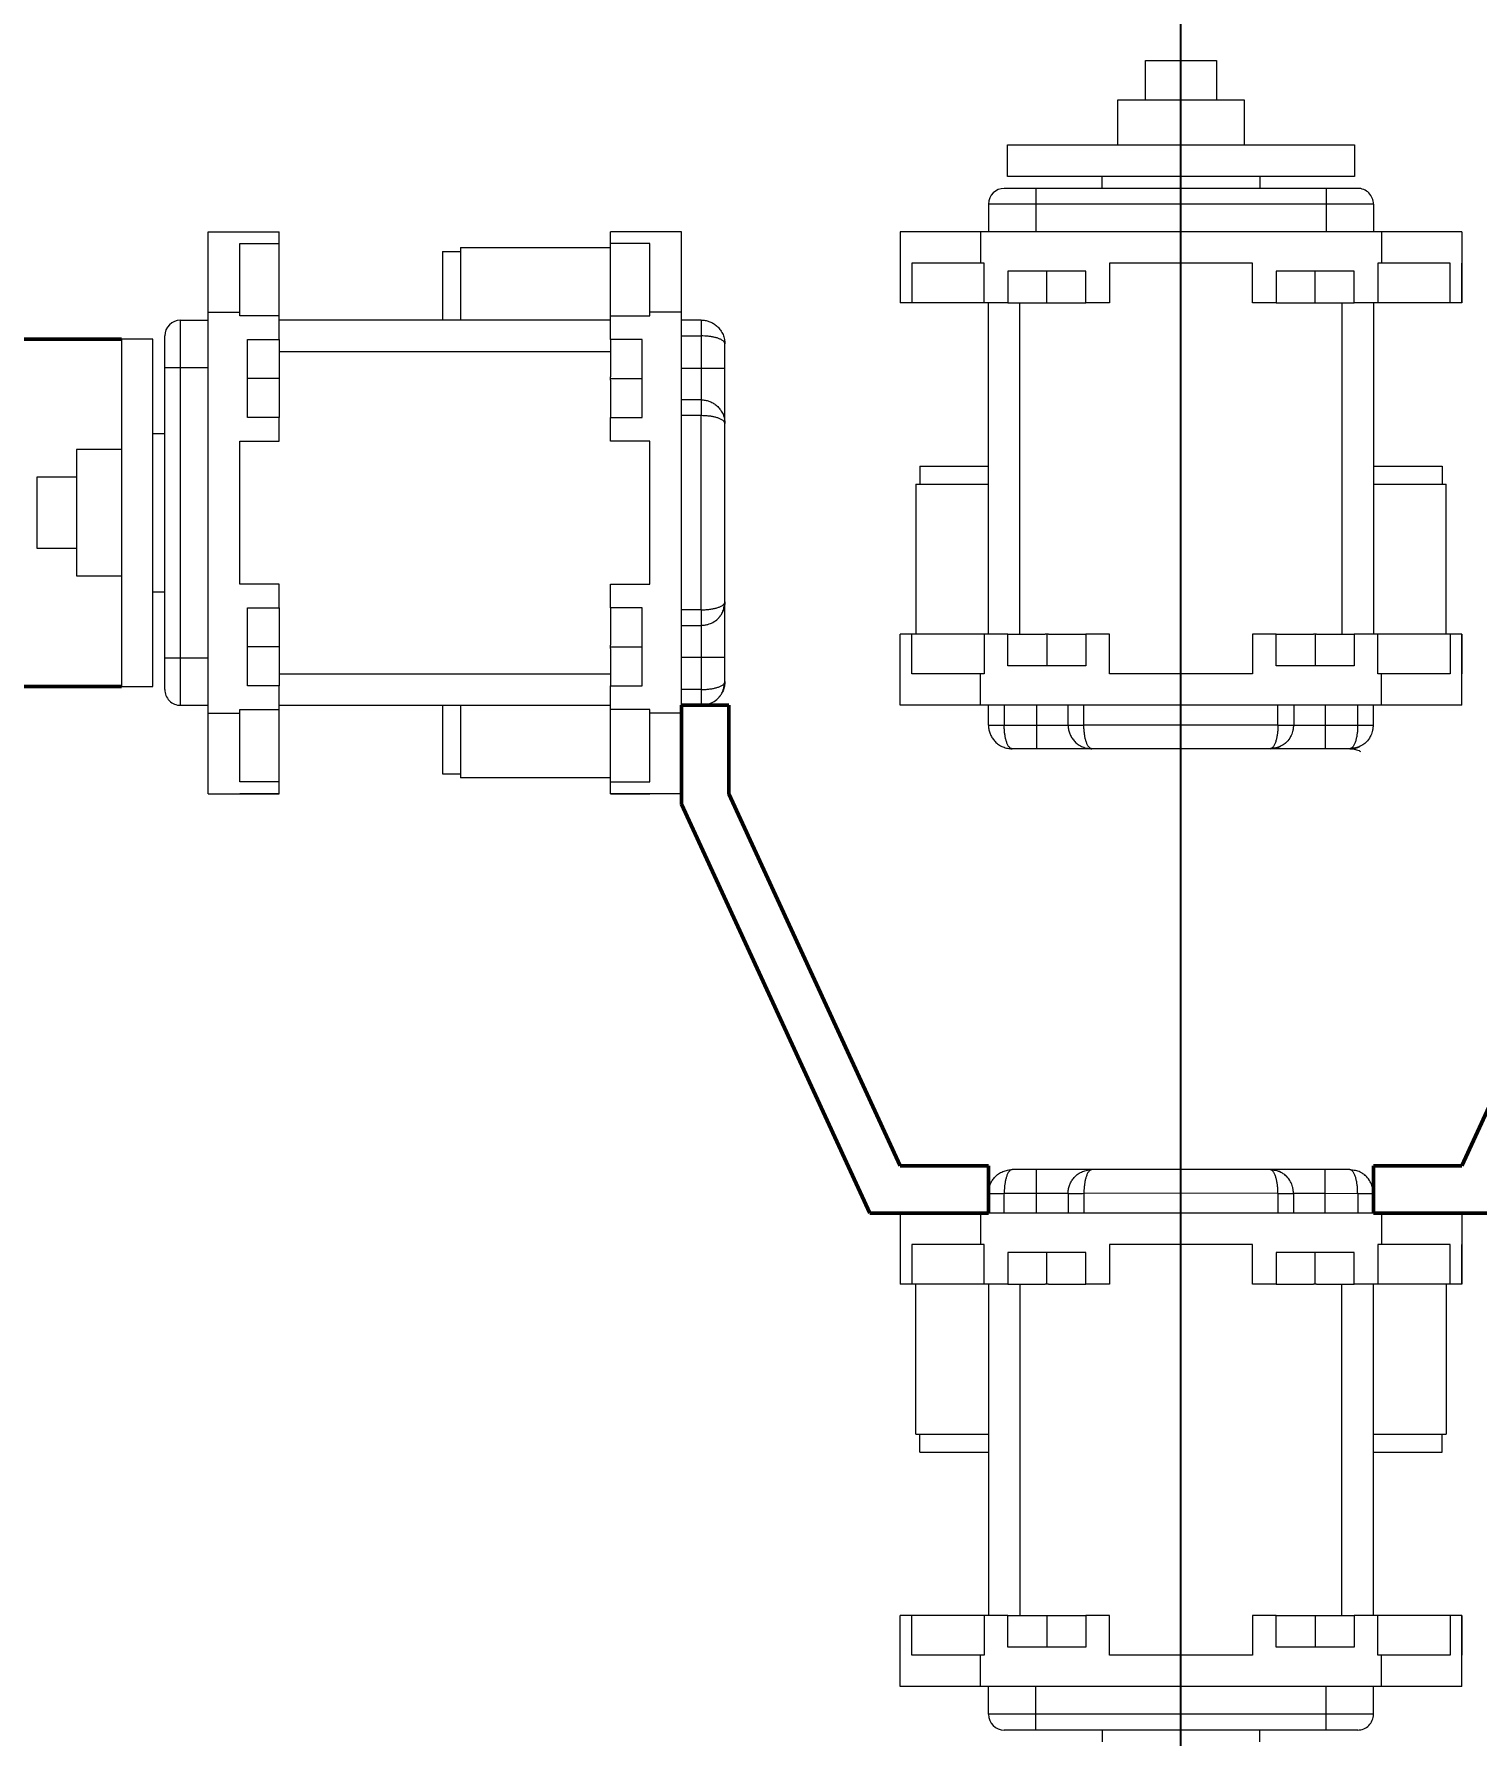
# Model space of a CAD drawing. Header units: millimetres. Extents: x 2045 to 5131, y -377 to 2192.
# Drawn here: x 3074.2 to 3165.6, y 1568.5 to 1676.3 of the extents above; entities that cross this region are included whole.
import ezdxf

# ---------------------------------------------------------------- set-up
doc = ezdxf.new("R2010")
doc.units = ezdxf.units.MM
for name, color, linetype, lineweight in [('AM_5', 3, 'Continuous', 25), ('Arm', 5, 'Continuous', 50), ('Shoulder', 5, 'Continuous', 50), ('Waistline', 5, 'Continuous', 50)]:
    doc.layers.add(name, color=color, linetype=linetype, lineweight=lineweight)
doc.layers.add('RX-28', color=7, linetype='Continuous')
doc.layers.add('Trunk', color=7, linetype='Continuous')
doc.styles.get("Standard").update_dxf_attribs({"font": 'arial.ttf'})
doc.dimstyles.new('ISO-25$0', dxfattribs={"dimtxt": 2.5, "dimasz": 2.5, "dimexe": 1.25, "dimexo": 0.625, "dimtad": 1, "dimtxsty": 'Standard', "dimcen": 2.5, "dimadec": 0, "dimazin": 0, "dimtfac": 1, "dimtmove": 0, "dimatfit": 3, "dimfxl": 1, "dimarcsym": 0})

# ---------------------------------------------------------------- blocks, each defined once
blk = doc.blocks.new('*D15')
at = {"layer": 'AM_5', "color": 0, "lineweight": -2, "transparency": 16777216}
for p, q in [((3146.23, 1776.71), (2818.61, 1776.71)), ((2819.86, 1774.21), (2819.86, 1264.21)), ((3146.23, 1261.71), (2818.61, 1261.71))]:
    blk.add_line(p, q, dxfattribs=at)
at = {"layer": 'AM_5', "color": 0, "transparency": 16777216}
for points in [[(2819.44, 1774.21), (2820.27, 1774.21), (2819.86, 1776.71)], [(2819.44, 1264.21), (2820.27, 1264.21), (2819.86, 1261.71)]]:
    blk.add_solid(points, dxfattribs=at)
at = {"layer": 'Defpoints', "color": 0, "transparency": 16777216}
for p in [(3146.85, 1776.71), (2819.86, 1261.71), (3146.85, 1261.71)]:
    blk.add_point(p, dxfattribs=at)
at = {"layer": 'AM_5', "color": 0, "transparency": 16777216, "insert": (2817.95, 1519.21), "char_height": 2.5, "attachment_point": 5, "rotation": 90}
blk.add_mtext('515', dxfattribs=at)

msp = doc.modelspace()

# ---------------------------------------------------------------- linework, layer by layer
msp.add_line((3146.853, 1261.713), (3146.853, 1761.713))
at = {"layer": 'Arm', "color": 7, "linetype": 'Continuous', "lineweight": 15}
msp.add_line((3074.352, 1648.235), (3074.352, 1643.735), dxfattribs=at)
for points in [[(3076.852, 1648.235), (3074.352, 1648.235)], [(3074.352, 1643.735), (3076.852, 1643.735)]]:
    msp.add_open_spline(points, degree=1, dxfattribs=at)
at = {"layer": 'RX-28', "color": 7, "linetype": 'Continuous', "lineweight": 15}
for p, q in [((3085.202, 1658.685), (3085.202, 1663.785)), ((3085.202, 1663.785), (3089.702, 1663.785)), ((3087.202, 1663.785), (3089.702, 1663.785)), ((3087.202, 1663.785), (3089.702, 1663.785)), ((3087.702, 1663.785), (3089.702, 1663.785)), ((3087.702, 1663.785), (3089.702, 1663.785)), ((3089.702, 1663.042), (3089.702, 1663.785)), ((3110.702, 1663.042), (3110.702, 1663.785)), ((3115.202, 1663.785), (3110.702, 1663.785)), ((3112.702, 1663.785), (3110.702, 1663.785)), ((3113.202, 1663.785), (3110.702, 1663.785)), ((3112.702, 1663.785), (3110.702, 1663.785)), ((3113.202, 1663.785), (3110.702, 1663.785)), ((3115.202, 1658.685), (3115.202, 1663.785)), ((3087.202, 1663.042), (3089.702, 1663.042)), ((3087.202, 1658.685), (3087.202, 1663.042)), ((3089.702, 1658.46), (3089.702, 1663.042)), ((3100.052, 1662.535), (3100.052, 1658.185)), ((3100.052, 1662.535), (3101.202, 1662.535)), ((3101.202, 1662.785), (3101.202, 1658.185)), ((3101.202, 1662.785), (3110.702, 1662.785)), ((3113.202, 1663.042), (3110.702, 1663.042)), ((3110.702, 1658.46), (3110.702, 1663.042)), ((3113.202, 1658.685), (3113.202, 1663.042)), ((3085.202, 1633.285), (3085.202, 1658.685)), ((3085.202, 1658.685), (3087.202, 1658.685)), ((3087.202, 1658.46), (3087.202, 1658.685)), ((3089.702, 1658.46), (3087.202, 1658.46)), ((3089.702, 1656.96), (3089.702, 1658.46)), ((3110.702, 1656.96), (3110.702, 1658.46)), ((3110.702, 1658.46), (3113.202, 1658.46)), ((3113.202, 1658.46), (3113.202, 1658.685)), ((3115.202, 1658.685), (3113.202, 1658.685)), ((3115.202, 1633.285), (3115.202, 1658.685)), ((3083.452, 1655.185), (3083.452, 1658.185)), ((3083.452, 1658.185), (3085.202, 1658.185)), ((3110.702, 1658.185), (3089.702, 1658.185)), ((3116.452, 1658.185), (3115.202, 1658.185)), ((3115.202, 1657.185), (3116.452, 1657.185)), ((3116.452, 1657.185), (3116.452, 1655.135)), ((3079.702, 1656.985), (3079.702, 1634.985)), ((3081.702, 1634.985), (3081.702, 1656.985)), ((3087.702, 1656.96), (3089.702, 1656.96)), ((3087.702, 1652.01), (3087.702, 1656.96)), ((3089.702, 1656.96), (3089.702, 1654.586)), ((3110.702, 1656.185), (3089.702, 1656.185)), ((3112.702, 1656.96), (3110.702, 1656.96)), ((3110.702, 1656.96), (3110.702, 1654.586)), ((3112.702, 1652.01), (3112.702, 1656.96)), ((3117.952, 1655.135), (3117.952, 1656.684)), ((3082.452, 1655.185), (3083.452, 1655.185)), ((3082.452, 1636.785), (3082.452, 1655.185)), ((3083.452, 1655.185), (3085.202, 1655.185)), ((3083.452, 1636.785), (3083.452, 1655.185)), ((3115.202, 1655.135), (3116.452, 1655.135)), ((3116.452, 1655.135), (3116.452, 1653.135)), ((3116.452, 1655.135), (3117.952, 1655.135)), ((3089.702, 1654.485), (3087.702, 1654.485)), ((3089.702, 1654.586), (3089.702, 1654.385)), ((3089.702, 1654.385), (3089.702, 1652.01)), ((3110.702, 1654.385), (3110.702, 1654.586)), ((3110.702, 1654.485), (3112.702, 1654.485)), ((3110.702, 1654.385), (3110.702, 1652.01)), ((3116.452, 1653.135), (3115.202, 1653.135)), ((3089.702, 1652.01), (3087.702, 1652.01)), ((3089.702, 1650.51), (3089.702, 1652.01)), ((3110.702, 1650.51), (3110.702, 1652.01)), ((3110.702, 1652.01), (3112.702, 1652.01)), ((3116.452, 1652.135), (3115.202, 1652.135)), ((3116.452, 1639.835), (3116.452, 1652.135)), ((3117.952, 1640.336), (3117.952, 1651.634)), ((3076.852, 1649.985), (3076.852, 1641.985)), ((3087.202, 1650.51), (3089.702, 1650.51)), ((3087.202, 1641.46), (3087.202, 1650.51)), ((3113.202, 1650.51), (3110.702, 1650.51)), ((3113.202, 1641.46), (3113.202, 1650.51)), ((3089.702, 1641.46), (3087.202, 1641.46)), ((3089.702, 1639.96), (3089.702, 1641.46)), ((3110.702, 1639.96), (3110.702, 1641.46)), ((3110.702, 1641.46), (3113.202, 1641.46)), ((3087.702, 1639.96), (3089.702, 1639.96)), ((3087.702, 1635.01), (3087.702, 1639.96)), ((3089.702, 1639.96), (3089.702, 1637.586)), ((3112.702, 1639.96), (3110.702, 1639.96)), ((3110.702, 1639.96), (3110.702, 1637.586)), ((3112.702, 1635.01), (3112.702, 1639.96)), ((3116.452, 1639.835), (3115.202, 1639.835)), ((3115.202, 1638.835), (3116.452, 1638.835)), ((3116.452, 1638.835), (3116.452, 1636.835)), ((3082.452, 1636.785), (3083.452, 1636.785)), ((3083.452, 1633.785), (3083.452, 1636.785)), ((3083.452, 1636.785), (3085.202, 1636.785)), ((3089.702, 1637.485), (3087.702, 1637.485)), ((3089.702, 1637.586), (3089.702, 1637.385)), ((3089.702, 1637.385), (3089.702, 1635.01)), ((3110.702, 1637.385), (3110.702, 1637.586)), ((3110.702, 1637.485), (3112.702, 1637.485)), ((3110.702, 1637.385), (3110.702, 1635.01)), ((3115.202, 1636.835), (3116.452, 1636.835)), ((3116.452, 1636.835), (3117.952, 1636.835)), ((3116.452, 1636.835), (3116.452, 1634.785)), ((3117.952, 1635.286), (3117.952, 1636.835)), ((3089.702, 1635.785), (3110.702, 1635.785)), ((3089.702, 1635.01), (3087.702, 1635.01)), ((3089.702, 1633.51), (3089.702, 1635.01)), ((3110.702, 1635.01), (3112.702, 1635.01)), ((3110.702, 1633.51), (3110.702, 1635.01)), ((3116.452, 1634.785), (3115.202, 1634.785)), ((3083.452, 1633.785), (3085.202, 1633.785)), ((3087.202, 1633.51), (3089.702, 1633.51)), ((3087.202, 1633.285), (3087.202, 1633.51)), ((3089.702, 1633.785), (3110.702, 1633.785)), ((3089.702, 1628.929), (3089.702, 1633.51)), ((3100.052, 1633.785), (3100.052, 1629.435)), ((3101.202, 1633.785), (3101.202, 1629.185)), ((3113.202, 1633.51), (3110.702, 1633.51)), ((3110.702, 1628.929), (3110.702, 1633.51)), ((3113.202, 1633.285), (3113.202, 1633.51)), ((3116.452, 1633.785), (3115.202, 1633.785)), ((3085.202, 1628.185), (3085.202, 1633.285)), ((3085.202, 1633.285), (3087.202, 1633.285)), ((3087.202, 1628.929), (3087.202, 1633.285)), ((3113.202, 1628.929), (3113.202, 1633.285)), ((3115.202, 1633.285), (3113.202, 1633.285)), ((3115.202, 1628.185), (3115.202, 1633.285)), ((3100.052, 1629.435), (3101.202, 1629.435)), ((3110.702, 1629.185), (3101.202, 1629.185)), ((3085.202, 1628.185), (3089.702, 1628.185)), ((3089.702, 1628.929), (3087.202, 1628.929)), ((3089.702, 1628.185), (3087.202, 1628.185)), ((3089.702, 1628.185), (3087.202, 1628.185)), ((3089.702, 1628.185), (3087.702, 1628.185)), ((3089.702, 1628.185), (3087.702, 1628.185)), ((3089.702, 1628.185), (3089.702, 1628.929)), ((3110.702, 1628.185), (3110.702, 1628.929)), ((3110.702, 1628.929), (3113.202, 1628.929)), ((3115.202, 1628.185), (3110.702, 1628.185)), ((3110.702, 1628.185), (3112.702, 1628.185)), ((3110.702, 1628.185), (3113.202, 1628.185)), ((3110.702, 1628.185), (3112.702, 1628.185)), ((3110.702, 1628.185), (3113.202, 1628.185))]:
    msp.add_line(p, q, dxfattribs=at)
for centre, start, end in [((3083.452, 1657.185), 90, 180), ((3083.452, 1634.785), 179.99999, 270)]:
    msp.add_arc(centre, 1, start, end, dxfattribs=at)
for points, knots in [([(3082.452, 1655.185), (3082.452, 1655.228), (3082.452, 1655.312), (3082.452, 1655.437), (3082.452, 1655.561), (3082.452, 1655.683), (3082.452, 1655.803), (3082.452, 1656.01), (3082.452, 1656.292), (3082.452, 1656.609), (3082.452, 1656.869), (3082.452, 1657.034), (3082.452, 1657.128), (3082.452, 1657.177), (3082.452, 1657.182), (3082.452, 1657.185)], [0, 0, 0, 0, 0.0403222, 0.0803171, 0.1201425, 0.159958, 0.1999236, 0.2401972, 0.3700419, 0.5000573, 0.629902, 0.7599174, 0.8400454, 0.9196463, 1, 1, 1, 1]), ([(3116.452, 1658.185), (3116.452, 1658.185), (3116.452, 1658.164), (3116.452, 1658.066), (3116.452, 1657.99), (3116.452, 1657.795), (3116.452, 1657.677), (3116.452, 1657.43), (3116.452, 1657.303), (3116.452, 1657.185)], [0, 0, 0, 0, 0.25, 0.25, 0.5, 0.5, 0.75, 0.75, 1, 1, 1, 1]), ([(3116.452, 1658.185), (3116.493, 1658.185), (3116.575, 1658.183), (3116.698, 1658.167), (3116.821, 1658.141), (3116.943, 1658.105), (3117.062, 1658.058), (3117.179, 1658), (3117.291, 1657.931), (3117.398, 1657.852), (3117.537, 1657.729), (3117.696, 1657.541), (3117.844, 1657.273), (3117.933, 1656.98), (3117.952, 1656.779), (3117.952, 1656.685), (3117.952, 1656.684)], [0, 0, 0, 0, 0.0505719, 0.1018162, 0.1537719, 0.2064762, 0.2599649, 0.3142724, 0.3694313, 0.4254729, 0.4824269, 0.60395, 0.7384915, 0.8762284, 0.9995611, 1, 1, 1, 1]), ([(3117.952, 1656.684), (3117.951, 1656.697), (3117.95, 1656.723), (3117.937, 1656.761), (3117.914, 1656.8), (3117.88, 1656.84), (3117.814, 1656.899), (3117.696, 1656.971), (3117.514, 1657.042), (3117.316, 1657.096), (3117.111, 1657.136), (3116.895, 1657.164), (3116.674, 1657.182), (3116.525, 1657.184), (3116.452, 1657.185)], [0, 0, 0, 0, 0.0476949, 0.0977059, 0.1500358, 0.2046873, 0.2616623, 0.3962981, 0.5179541, 0.6203651, 0.719584, 0.815793, 0.9091922, 1, 1, 1, 1]), ([(3117.952, 1651.635), (3117.952, 1651.635), (3117.952, 1652.004), (3117.952, 1653.317), (3117.952, 1654.207), (3117.952, 1655.135)], [0, 0, 0, 0, 0.5, 0.5, 1, 1, 1, 1]), ([(3116.452, 1653.135), (3116.452, 1653.135), (3116.452, 1653.114), (3116.452, 1653.016), (3116.452, 1652.94), (3116.452, 1652.745), (3116.452, 1652.627), (3116.452, 1652.38), (3116.452, 1652.253), (3116.452, 1652.135)], [0, 0, 0, 0, 0.25, 0.25, 0.5, 0.5, 0.75, 0.75, 1, 1, 1, 1]), ([(3116.452, 1653.135), (3116.493, 1653.135), (3116.575, 1653.133), (3116.698, 1653.117), (3116.821, 1653.091), (3116.943, 1653.055), (3117.062, 1653.008), (3117.179, 1652.95), (3117.291, 1652.881), (3117.398, 1652.802), (3117.537, 1652.679), (3117.696, 1652.491), (3117.844, 1652.223), (3117.933, 1651.93), (3117.952, 1651.729), (3117.952, 1651.635), (3117.952, 1651.634)], [0, 0, 0, 0, 0.0505719, 0.1018162, 0.1537718, 0.206476, 0.2599648, 0.3142723, 0.3694312, 0.4254728, 0.4824268, 0.6039498, 0.7384915, 0.8762345, 0.9995608, 1, 1, 1, 1]), ([(3117.952, 1651.634), (3117.951, 1651.647), (3117.95, 1651.673), (3117.937, 1651.711), (3117.914, 1651.75), (3117.88, 1651.79), (3117.814, 1651.849), (3117.696, 1651.921), (3117.514, 1651.992), (3117.316, 1652.046), (3117.111, 1652.086), (3116.895, 1652.114), (3116.674, 1652.132), (3116.525, 1652.134), (3116.452, 1652.135)], [0, 0, 0, 0, 0.0476989, 0.0977119, 0.1500419, 0.2046913, 0.2616622, 0.3962979, 0.517954, 0.620365, 0.7195838, 0.8157929, 0.9091921, 1, 1, 1, 1]), ([(3116.452, 1639.835), (3116.493, 1639.836), (3116.575, 1639.837), (3116.698, 1639.842), (3116.821, 1639.851), (3116.943, 1639.863), (3117.062, 1639.879), (3117.179, 1639.898), (3117.291, 1639.921), (3117.398, 1639.947), (3117.537, 1639.988), (3117.696, 1640.05), (3117.828, 1640.13), (3117.906, 1640.206), (3117.945, 1640.271), (3117.95, 1640.315), (3117.952, 1640.336)], [0, 0, 0, 0, 0.0505607, 0.1017936, 0.1537377, 0.2064303, 0.2599072, 0.3142026, 0.3693492, 0.4253784, 0.4823197, 0.6039016, 0.7385341, 0.8321576, 0.9193096, 1, 1, 1, 1]), ([(3117.597, 1639.37), (3117.608, 1639.381), (3117.669, 1639.449), (3117.776, 1639.62), (3117.897, 1639.903), (3117.915, 1640.129), (3117.926, 1640.251)], [0, 0, 0, 0, 0.0501322, 0.2955178, 0.618719, 1, 1, 1, 1]), ([(3117.952, 1640.336), (3117.946, 1640.242), (3117.934, 1640.043), (3117.87, 1639.808), (3117.797, 1639.683), (3117.777, 1639.65)], [0, 0, 0, 0, 0.3971172, 0.8406947, 1, 1, 1, 1]), ([(3117.952, 1636.835), (3117.952, 1637.764), (3117.952, 1638.654), (3117.952, 1639.967), (3117.952, 1640.335), (3117.952, 1640.335)], [0, 0, 0, 0, 0.5, 0.5, 1, 1, 1, 1]), ([(3116.435, 1638.852), (3116.512, 1638.856), (3116.658, 1638.865), (3116.917, 1638.92), (3117.225, 1639.041), (3117.448, 1639.195), (3117.572, 1639.34), (3117.597, 1639.37)], [0, 0, 0, 0, 0.1677828, 0.320425, 0.5757664, 0.9127775, 1, 1, 1, 1]), ([(3116.452, 1639.835), (3116.452, 1639.704), (3116.452, 1639.442), (3116.452, 1639.115), (3116.452, 1638.908), (3116.452, 1638.88), (3116.452, 1638.871)], [0, 0, 0, 0, 0.28258443, 0.56516885, 0.84775328, 1, 1, 1, 1]), ([(3082.452, 1634.785), (3082.452, 1634.786), (3082.452, 1634.788), (3082.452, 1634.8), (3082.452, 1634.819), (3082.452, 1634.847), (3082.452, 1634.882), (3082.452, 1634.956), (3082.452, 1635.101), (3082.452, 1635.362), (3082.452, 1635.679), (3082.452, 1635.998), (3082.452, 1636.286), (3082.452, 1636.534), (3082.452, 1636.701), (3082.452, 1636.785)], [0, 0, 0, 0, 0.0403222, 0.0803171, 0.1201425, 0.159958, 0.1999236, 0.2401972, 0.3700419, 0.5000573, 0.629902, 0.7599174, 0.8400454, 0.9196463, 1, 1, 1, 1]), ([(3116.452, 1634.785), (3116.493, 1634.786), (3116.575, 1634.787), (3116.698, 1634.792), (3116.821, 1634.801), (3116.943, 1634.813), (3117.062, 1634.829), (3117.179, 1634.848), (3117.291, 1634.871), (3117.398, 1634.897), (3117.537, 1634.938), (3117.696, 1635), (3117.828, 1635.08), (3117.906, 1635.156), (3117.945, 1635.221), (3117.95, 1635.265), (3117.952, 1635.286)], [0, 0, 0, 0, 0.0505607, 0.1017935, 0.1537376, 0.2064302, 0.259907, 0.3142024, 0.3693491, 0.4253783, 0.4823197, 0.6039014, 0.738534, 0.8321632, 0.9193152, 1, 1, 1, 1]), ([(3116.452, 1634.785), (3116.452, 1634.654), (3116.452, 1634.392), (3116.452, 1634.065), (3116.452, 1633.858), (3116.452, 1633.83), (3116.452, 1633.821)], [0, 0, 0, 0, 0.2825844, 0.5651688, 0.8477532, 1, 1, 1, 1]), ([(3117.597, 1634.32), (3117.608, 1634.331), (3117.669, 1634.399), (3117.776, 1634.57), (3117.897, 1634.853), (3117.915, 1635.079), (3117.926, 1635.201)], [0, 0, 0, 0, 0.050132, 0.2955176, 0.6187189, 1, 1, 1, 1]), ([(3117.952, 1635.286), (3117.946, 1635.192), (3117.934, 1634.993), (3117.87, 1634.758), (3117.797, 1634.633), (3117.777, 1634.6)], [0, 0, 0, 0, 0.3971368, 0.8406945, 1, 1, 1, 1]), ([(3116.435, 1633.802), (3116.512, 1633.806), (3116.658, 1633.815), (3116.917, 1633.87), (3117.225, 1633.991), (3117.448, 1634.145), (3117.572, 1634.29), (3117.597, 1634.32)], [0, 0, 0, 0, 0.1677828, 0.3204249, 0.5757663, 0.9127774, 1, 1, 1, 1])]:
    msp.add_open_spline(points, degree=3, knots=knots, dxfattribs=at)
for points in [[(3081.702, 1656.985), (3079.702, 1656.985)], [(3082.452, 1650.985), (3081.702, 1650.985)], [(3079.702, 1649.985), (3076.852, 1649.985)], [(3076.852, 1641.985), (3079.702, 1641.985)], [(3081.702, 1640.985), (3082.452, 1640.985)], [(3116.452, 1638.871), (3116.452, 1638.835)], [(3117.654, 1639.444), (3117.577, 1639.353)], [(3079.702, 1634.985), (3081.702, 1634.985)], [(3116.452, 1633.821), (3116.452, 1633.785)], [(3117.654, 1634.394), (3117.577, 1634.303)]]:
    msp.add_open_spline(points, degree=1, dxfattribs=at)
at = {"layer": 'Shoulder'}
for p, q in [((3079.702, 1656.985), (3055.202, 1656.985)), ((3079.702, 1634.985), (3055.202, 1634.985))]:
    msp.add_line(p, q, dxfattribs=at)
at = {"layer": 'Trunk', "color": 6, "linetype": 'Continuous', "lineweight": 15}
for p, q in [((3144.603, 1674.635), (3149.103, 1674.635)), ((3142.853, 1672.135), (3150.853, 1672.135)), ((3135.853, 1669.285), (3157.853, 1669.285)), ((3157.853, 1667.285), (3135.853, 1667.285)), ((3137.653, 1666.535), (3137.653, 1665.535)), ((3156.053, 1666.535), (3137.653, 1666.535)), ((3156.053, 1666.535), (3156.053, 1665.535)), ((3137.653, 1665.535), (3134.653, 1665.535)), ((3134.653, 1665.535), (3134.653, 1663.785)), ((3137.653, 1665.535), (3137.653, 1663.785)), ((3156.053, 1665.535), (3137.653, 1665.535)), ((3159.053, 1665.535), (3156.053, 1665.535)), ((3156.053, 1665.535), (3156.053, 1663.785)), ((3159.053, 1665.535), (3159.053, 1663.785)), ((3134.153, 1663.785), (3129.053, 1663.785)), ((3129.053, 1663.785), (3129.053, 1659.285)), ((3159.553, 1663.785), (3134.153, 1663.785)), ((3134.153, 1663.785), (3134.153, 1661.785)), ((3164.653, 1663.785), (3159.553, 1663.785)), ((3159.553, 1663.785), (3159.553, 1661.785)), ((3164.653, 1663.785), (3164.653, 1659.285)), ((3129.053, 1661.785), (3129.053, 1659.285)), ((3129.053, 1661.785), (3129.053, 1659.285)), ((3129.797, 1661.785), (3129.797, 1659.285)), ((3134.153, 1661.785), (3129.797, 1661.785)), ((3134.378, 1661.785), (3134.153, 1661.785)), ((3134.378, 1659.285), (3134.378, 1661.785)), ((3142.328, 1661.785), (3142.328, 1659.285)), ((3151.378, 1661.785), (3142.328, 1661.785)), ((3151.378, 1659.285), (3151.378, 1661.785)), ((3159.328, 1661.785), (3159.328, 1659.285)), ((3159.553, 1661.785), (3159.328, 1661.785)), ((3163.909, 1661.785), (3159.553, 1661.785)), ((3163.909, 1659.285), (3163.909, 1661.785)), ((3164.653, 1659.285), (3164.653, 1661.785)), ((3164.653, 1659.285), (3164.653, 1661.785)), ((3129.053, 1661.285), (3129.053, 1659.285)), ((3129.053, 1661.285), (3129.053, 1659.285)), ((3135.878, 1661.285), (3135.878, 1659.285)), ((3140.828, 1661.285), (3135.878, 1661.285)), ((3138.353, 1659.285), (3138.353, 1661.285)), ((3140.828, 1659.285), (3140.828, 1661.285)), ((3152.878, 1661.285), (3152.878, 1659.285)), ((3157.828, 1661.285), (3152.878, 1661.285)), ((3155.353, 1659.285), (3155.353, 1661.285)), ((3157.828, 1659.285), (3157.828, 1661.285)), ((3164.653, 1659.285), (3164.653, 1661.285)), ((3164.653, 1659.285), (3164.653, 1661.285)), ((3129.797, 1659.285), (3129.053, 1659.285)), ((3134.378, 1659.285), (3129.797, 1659.285)), ((3135.878, 1659.285), (3134.378, 1659.285)), ((3134.653, 1638.285), (3134.653, 1659.285)), ((3135.878, 1659.285), (3138.253, 1659.285)), ((3136.653, 1638.285), (3136.653, 1659.285)), ((3138.253, 1659.285), (3138.453, 1659.285)), ((3138.453, 1659.285), (3140.828, 1659.285)), ((3142.328, 1659.285), (3140.828, 1659.285)), ((3152.878, 1659.285), (3151.378, 1659.285)), ((3152.878, 1659.285), (3155.253, 1659.285)), ((3155.253, 1659.285), (3155.453, 1659.285)), ((3155.453, 1659.285), (3157.828, 1659.285)), ((3157.053, 1659.285), (3157.053, 1638.285)), ((3159.328, 1659.285), (3157.828, 1659.285)), ((3159.053, 1659.285), (3159.053, 1638.285)), ((3163.909, 1659.285), (3159.328, 1659.285)), ((3164.653, 1659.285), (3163.909, 1659.285)), ((3130.303, 1648.935), (3134.653, 1648.935)), ((3130.303, 1648.935), (3130.303, 1647.785)), ((3159.053, 1648.935), (3163.403, 1648.935)), ((3163.403, 1648.935), (3163.403, 1647.785)), ((3130.053, 1647.785), (3134.653, 1647.785)), ((3130.053, 1647.785), (3130.053, 1638.285)), ((3159.053, 1647.785), (3163.653, 1647.785)), ((3163.653, 1638.285), (3163.653, 1647.785)), ((3129.797, 1638.285), (3129.053, 1638.285)), ((3129.053, 1633.785), (3129.053, 1638.285)), ((3129.053, 1636.285), (3129.053, 1638.285)), ((3129.053, 1635.785), (3129.053, 1638.285)), ((3129.053, 1636.285), (3129.053, 1638.285)), ((3129.053, 1635.785), (3129.053, 1638.285)), ((3129.797, 1635.785), (3129.797, 1638.285)), ((3134.378, 1638.285), (3129.797, 1638.285)), ((3135.878, 1638.285), (3134.378, 1638.285)), ((3134.378, 1638.285), (3134.378, 1635.785)), ((3135.878, 1636.285), (3135.878, 1638.285)), ((3135.878, 1638.285), (3138.253, 1638.285)), ((3138.453, 1638.285), (3138.253, 1638.285)), ((3138.353, 1638.285), (3138.353, 1636.285)), ((3138.453, 1638.285), (3140.828, 1638.285)), ((3142.328, 1638.285), (3140.828, 1638.285)), ((3140.828, 1638.285), (3140.828, 1636.285)), ((3142.328, 1635.785), (3142.328, 1638.285)), ((3152.878, 1638.285), (3151.378, 1638.285)), ((3151.378, 1638.285), (3151.378, 1635.785)), ((3152.878, 1636.285), (3152.878, 1638.285)), ((3152.878, 1638.285), (3155.253, 1638.285)), ((3155.453, 1638.285), (3155.253, 1638.285)), ((3155.353, 1638.285), (3155.353, 1636.285)), ((3155.453, 1638.285), (3157.828, 1638.285)), ((3157.828, 1638.285), (3157.828, 1636.285)), ((3159.328, 1638.285), (3157.828, 1638.285)), ((3159.328, 1635.785), (3159.328, 1638.285)), ((3163.909, 1638.285), (3159.328, 1638.285)), ((3164.653, 1638.285), (3163.909, 1638.285)), ((3163.909, 1638.285), (3163.909, 1635.785)), ((3164.653, 1633.785), (3164.653, 1638.285)), ((3164.653, 1638.285), (3164.653, 1636.285)), ((3164.653, 1638.285), (3164.653, 1635.785)), ((3164.653, 1638.285), (3164.653, 1636.285)), ((3164.653, 1638.285), (3164.653, 1635.785)), ((3134.153, 1635.785), (3129.797, 1635.785)), ((3134.378, 1635.785), (3134.153, 1635.785)), ((3134.153, 1633.785), (3134.153, 1635.785)), ((3140.828, 1636.285), (3135.878, 1636.285)), ((3151.378, 1635.785), (3142.328, 1635.785)), ((3157.828, 1636.285), (3152.878, 1636.285)), ((3159.553, 1635.785), (3159.328, 1635.785)), ((3163.909, 1635.785), (3159.553, 1635.785)), ((3159.553, 1633.785), (3159.553, 1635.785)), ((3134.153, 1633.785), (3129.053, 1633.785)), ((3159.553, 1633.785), (3134.153, 1633.785)), ((3134.653, 1632.536), (3134.653, 1633.785)), ((3135.653, 1633.785), (3135.653, 1632.535)), ((3137.703, 1633.785), (3137.703, 1632.535)), ((3139.703, 1632.536), (3139.703, 1633.785)), ((3140.703, 1632.535), (3140.703, 1633.785)), ((3153.003, 1632.536), (3153.003, 1633.785)), ((3154.003, 1633.785), (3154.003, 1632.535)), ((3156.003, 1633.785), (3156.003, 1632.535)), ((3158.053, 1632.536), (3158.053, 1633.785)), ((3159.053, 1632.535), (3159.053, 1633.785)), ((3164.653, 1633.785), (3159.553, 1633.785)), ((3135.653, 1632.535), (3137.703, 1632.535)), ((3137.703, 1632.535), (3139.703, 1632.535)), ((3137.703, 1632.535), (3137.703, 1631.035)), ((3153.003, 1632.536), (3140.703, 1632.535)), ((3154.003, 1632.535), (3156.003, 1632.535)), ((3156.003, 1632.535), (3158.053, 1632.536)), ((3156.003, 1632.535), (3156.003, 1631.035)), ((3137.703, 1631.035), (3136.154, 1631.035)), ((3152.502, 1631.035), (3141.204, 1631.035)), ((3157.552, 1631.035), (3156.003, 1631.035)), ((3157.552, 1631.035), (3156.003, 1631.035)), ((3137.703, 1604.37), (3136.154, 1604.37)), ((3137.703, 1602.87), (3137.703, 1604.37)), ((3152.502, 1604.37), (3141.204, 1604.37)), ((3156.003, 1602.87), (3156.003, 1604.37)), ((3134.653, 1602.869), (3134.653, 1601.62)), ((3135.653, 1602.87), (3137.703, 1602.87)), ((3135.653, 1601.62), (3135.653, 1602.87)), ((3137.703, 1602.87), (3139.703, 1602.87)), ((3137.703, 1601.62), (3137.703, 1602.87)), ((3139.703, 1602.869), (3139.703, 1601.62)), ((3153.003, 1602.869), (3140.703, 1602.87)), ((3140.703, 1602.87), (3140.703, 1601.62)), ((3153.003, 1602.869), (3153.003, 1601.62)), ((3154.003, 1601.62), (3154.003, 1602.87)), ((3154.003, 1602.87), (3156.003, 1602.87)), ((3156.003, 1601.62), (3156.003, 1602.87)), ((3156.003, 1602.87), (3158.053, 1602.869)), ((3158.053, 1602.869), (3158.053, 1601.62)), ((3159.053, 1602.87), (3159.053, 1601.62)), ((3129.053, 1601.62), (3129.053, 1597.12)), ((3134.153, 1601.62), (3129.053, 1601.62)), ((3134.153, 1601.62), (3134.153, 1599.62)), ((3159.553, 1601.62), (3134.153, 1601.62)), ((3164.653, 1601.62), (3159.553, 1601.62)), ((3159.553, 1601.62), (3159.553, 1599.62)), ((3164.653, 1601.62), (3164.653, 1597.12)), ((3129.053, 1599.62), (3129.053, 1597.12)), ((3129.053, 1599.62), (3129.053, 1597.12)), ((3129.053, 1599.12), (3129.053, 1597.12)), ((3129.053, 1599.12), (3129.053, 1597.12)), ((3134.153, 1599.62), (3129.797, 1599.62)), ((3129.797, 1599.62), (3129.797, 1597.12)), ((3134.378, 1599.62), (3134.153, 1599.62)), ((3134.378, 1597.12), (3134.378, 1599.62)), ((3140.828, 1599.12), (3135.878, 1599.12)), ((3135.878, 1599.12), (3135.878, 1597.12)), ((3138.353, 1597.12), (3138.353, 1599.12)), ((3140.828, 1597.12), (3140.828, 1599.12)), ((3151.378, 1599.62), (3142.328, 1599.62)), ((3142.328, 1599.62), (3142.328, 1597.12)), ((3151.378, 1597.12), (3151.378, 1599.62)), ((3157.828, 1599.12), (3152.878, 1599.12)), ((3152.878, 1599.12), (3152.878, 1597.12)), ((3155.353, 1597.12), (3155.353, 1599.12)), ((3157.828, 1597.12), (3157.828, 1599.12)), ((3159.553, 1599.62), (3159.328, 1599.62)), ((3159.328, 1599.62), (3159.328, 1597.12)), ((3163.909, 1599.62), (3159.553, 1599.62)), ((3163.909, 1597.12), (3163.909, 1599.62)), ((3164.653, 1597.12), (3164.653, 1599.62)), ((3164.653, 1597.12), (3164.653, 1599.62)), ((3164.653, 1597.12), (3164.653, 1599.12)), ((3164.653, 1597.12), (3164.653, 1599.12)), ((3129.797, 1597.12), (3129.053, 1597.12)), ((3134.378, 1597.12), (3129.797, 1597.12)), ((3130.053, 1587.62), (3130.053, 1597.12)), ((3135.878, 1597.12), (3134.378, 1597.12)), ((3134.653, 1597.12), (3134.653, 1576.12)), ((3135.878, 1597.12), (3138.253, 1597.12)), ((3136.653, 1597.12), (3136.653, 1576.12)), ((3138.453, 1597.12), (3138.253, 1597.12)), ((3138.453, 1597.12), (3140.828, 1597.12)), ((3142.328, 1597.12), (3140.828, 1597.12)), ((3152.878, 1597.12), (3151.378, 1597.12)), ((3152.878, 1597.12), (3155.253, 1597.12)), ((3155.453, 1597.12), (3155.253, 1597.12)), ((3155.453, 1597.12), (3157.828, 1597.12)), ((3157.053, 1576.12), (3157.053, 1597.12)), ((3159.328, 1597.12), (3157.828, 1597.12)), ((3159.053, 1576.12), (3159.053, 1597.12)), ((3163.909, 1597.12), (3159.328, 1597.12)), ((3163.653, 1597.12), (3163.653, 1587.62)), ((3164.653, 1597.12), (3163.909, 1597.12)), ((3130.053, 1587.62), (3134.653, 1587.62)), ((3130.303, 1586.47), (3130.303, 1587.62)), ((3159.053, 1587.62), (3163.653, 1587.62)), ((3163.403, 1586.47), (3163.403, 1587.62)), ((3130.303, 1586.47), (3134.653, 1586.47)), ((3159.053, 1586.47), (3163.403, 1586.47)), ((3129.053, 1571.62), (3129.053, 1576.12)), ((3129.797, 1576.12), (3129.053, 1576.12)), ((3129.053, 1574.12), (3129.053, 1576.12)), ((3129.053, 1573.62), (3129.053, 1576.12)), ((3129.053, 1574.12), (3129.053, 1576.12)), ((3129.053, 1573.62), (3129.053, 1576.12)), ((3129.797, 1573.62), (3129.797, 1576.12)), ((3134.378, 1576.12), (3129.797, 1576.12)), ((3134.378, 1576.12), (3134.378, 1573.62)), ((3135.878, 1576.12), (3134.378, 1576.12)), ((3135.878, 1574.12), (3135.878, 1576.12)), ((3135.878, 1576.12), (3138.253, 1576.12)), ((3138.253, 1576.12), (3138.453, 1576.12)), ((3138.353, 1576.12), (3138.353, 1574.12)), ((3138.453, 1576.12), (3140.828, 1576.12)), ((3140.828, 1576.12), (3140.828, 1574.12)), ((3142.328, 1576.12), (3140.828, 1576.12)), ((3142.328, 1573.62), (3142.328, 1576.12)), ((3151.378, 1576.12), (3151.378, 1573.62)), ((3152.878, 1576.12), (3151.378, 1576.12)), ((3152.878, 1574.12), (3152.878, 1576.12)), ((3152.878, 1576.12), (3155.253, 1576.12)), ((3155.253, 1576.12), (3155.453, 1576.12)), ((3155.353, 1576.12), (3155.353, 1574.12)), ((3155.453, 1576.12), (3157.828, 1576.12)), ((3159.328, 1576.12), (3157.828, 1576.12)), ((3157.828, 1576.12), (3157.828, 1574.12)), ((3159.328, 1573.62), (3159.328, 1576.12)), ((3163.909, 1576.12), (3159.328, 1576.12)), ((3164.653, 1576.12), (3163.909, 1576.12)), ((3163.909, 1576.12), (3163.909, 1573.62)), ((3164.653, 1571.62), (3164.653, 1576.12)), ((3164.653, 1576.12), (3164.653, 1574.12)), ((3164.653, 1576.12), (3164.653, 1573.62)), ((3164.653, 1576.12), (3164.653, 1574.12)), ((3164.653, 1576.12), (3164.653, 1573.62)), ((3140.828, 1574.12), (3135.878, 1574.12)), ((3157.828, 1574.12), (3152.878, 1574.12)), ((3134.153, 1573.62), (3129.797, 1573.62)), ((3134.153, 1571.62), (3134.153, 1573.62)), ((3134.378, 1573.62), (3134.153, 1573.62)), ((3151.378, 1573.62), (3142.328, 1573.62)), ((3159.553, 1573.62), (3159.328, 1573.62)), ((3159.553, 1571.62), (3159.553, 1573.62)), ((3163.909, 1573.62), (3159.553, 1573.62)), ((3134.153, 1571.62), (3129.053, 1571.62)), ((3159.553, 1571.62), (3134.153, 1571.62)), ((3134.653, 1569.87), (3134.653, 1571.62)), ((3137.653, 1569.87), (3137.653, 1571.62)), ((3156.053, 1569.87), (3156.053, 1571.62)), ((3159.053, 1569.87), (3159.053, 1571.62)), ((3164.653, 1571.62), (3159.553, 1571.62)), ((3137.653, 1569.87), (3134.653, 1569.87)), ((3137.653, 1568.87), (3137.653, 1569.87)), ((3156.053, 1569.87), (3137.653, 1569.87)), ((3159.053, 1569.87), (3156.053, 1569.87)), ((3156.053, 1568.87), (3156.053, 1569.87)), ((3156.053, 1568.87), (3137.653, 1568.87))]:
    msp.add_line(p, q, dxfattribs=at)
for centre, start, end in [((3135.653, 1665.535), 90, 180), ((3158.053, 1665.535), 0, 90.00001), ((3135.653, 1569.87), 180, 270), ((3158.053, 1569.87), 269.99999, 0)]:
    msp.add_arc(centre, 1, start, end, dxfattribs=at)
for points in [[(3144.603, 1672.135), (3144.603, 1674.635)], [(3149.103, 1674.635), (3149.103, 1672.135)], [(3142.853, 1669.285), (3142.853, 1672.135)], [(3150.853, 1672.135), (3150.853, 1669.285)], [(3135.853, 1667.285), (3135.853, 1669.285)], [(3157.853, 1669.285), (3157.853, 1667.285)], [(3141.853, 1666.535), (3141.853, 1667.285)], [(3151.853, 1667.285), (3151.853, 1666.535)], [(3153.968, 1632.535), (3154.003, 1632.535)], [(3159.018, 1632.535), (3159.053, 1632.535)], [(3153.394, 1631.333), (3153.485, 1631.411)], [(3158.444, 1631.333), (3158.535, 1631.411)], [(3153.394, 1604.072), (3153.485, 1603.994)], [(3158.444, 1604.072), (3158.535, 1603.994)], [(3153.968, 1602.869), (3154.003, 1602.87)], [(3159.018, 1602.869), (3159.053, 1602.87)], [(3141.853, 1568.87), (3141.853, 1568.12)], [(3151.853, 1568.12), (3151.853, 1568.87)]]:
    msp.add_open_spline(points, degree=1, dxfattribs=at)
for points, knots in [([(3137.653, 1666.535), (3137.611, 1666.535), (3137.527, 1666.535), (3137.402, 1666.535), (3137.278, 1666.535), (3137.156, 1666.535), (3137.035, 1666.535), (3136.828, 1666.535), (3136.547, 1666.535), (3136.229, 1666.535), (3135.969, 1666.535), (3135.805, 1666.535), (3135.711, 1666.535), (3135.662, 1666.535), (3135.656, 1666.535), (3135.653, 1666.535)], [0, 0, 0, 0, 0.0403222, 0.0803171, 0.1201425, 0.159958, 0.1999236, 0.2401972, 0.3700419, 0.5000573, 0.629902, 0.7599174, 0.8400454, 0.9196463, 1, 1, 1, 1]), ([(3158.053, 1666.535), (3158.052, 1666.535), (3158.051, 1666.535), (3158.039, 1666.535), (3158.019, 1666.535), (3157.992, 1666.535), (3157.957, 1666.535), (3157.882, 1666.535), (3157.737, 1666.535), (3157.477, 1666.535), (3157.159, 1666.535), (3156.841, 1666.535), (3156.552, 1666.535), (3156.305, 1666.535), (3156.137, 1666.535), (3156.053, 1666.535)], [0, 0, 0, 0, 0.0403222, 0.0803171, 0.1201425, 0.159958, 0.1999236, 0.2401972, 0.3700419, 0.5000573, 0.629902, 0.7599174, 0.8400454, 0.9196463, 1, 1, 1, 1]), ([(3134.653, 1632.536), (3134.653, 1632.536), (3134.675, 1632.536), (3134.772, 1632.536), (3134.848, 1632.536), (3135.044, 1632.536), (3135.162, 1632.536), (3135.408, 1632.535), (3135.535, 1632.535), (3135.653, 1632.535)], [0, 0, 0, 0, 0.25, 0.25, 0.5, 0.5, 0.75, 0.75, 1, 1, 1, 1]), ([(3134.653, 1632.536), (3134.654, 1632.495), (3134.656, 1632.413), (3134.672, 1632.29), (3134.697, 1632.167), (3134.734, 1632.045), (3134.781, 1631.925), (3134.839, 1631.809), (3134.907, 1631.696), (3134.987, 1631.589), (3135.109, 1631.451), (3135.297, 1631.291), (3135.566, 1631.143), (3135.859, 1631.054), (3136.059, 1631.035), (3136.154, 1631.035), (3136.154, 1631.035)], [0, 0, 0, 0, 0.0505719, 0.1018162, 0.1537719, 0.2064762, 0.2599649, 0.3142724, 0.3694313, 0.4254729, 0.4824269, 0.60395, 0.7384915, 0.8762284, 0.9995611, 1, 1, 1, 1]), ([(3136.154, 1631.035), (3136.141, 1631.036), (3136.116, 1631.038), (3136.078, 1631.051), (3136.038, 1631.073), (3135.998, 1631.107), (3135.939, 1631.173), (3135.868, 1631.291), (3135.796, 1631.474), (3135.742, 1631.671), (3135.702, 1631.877), (3135.674, 1632.093), (3135.656, 1632.313), (3135.654, 1632.462), (3135.653, 1632.535)], [0, 0, 0, 0, 0.0476949, 0.0977059, 0.1500358, 0.2046873, 0.2616623, 0.3962981, 0.5179541, 0.6203651, 0.719584, 0.815793, 0.9091922, 1, 1, 1, 1]), ([(3139.703, 1632.536), (3139.703, 1632.536), (3139.725, 1632.536), (3139.822, 1632.536), (3139.898, 1632.536), (3140.094, 1632.536), (3140.212, 1632.536), (3140.458, 1632.535), (3140.585, 1632.535), (3140.703, 1632.535)], [0, 0, 0, 0, 0.25, 0.25, 0.5, 0.5, 0.75, 0.75, 1, 1, 1, 1]), ([(3139.703, 1632.536), (3139.704, 1632.495), (3139.706, 1632.413), (3139.722, 1632.29), (3139.747, 1632.167), (3139.784, 1632.045), (3139.831, 1631.925), (3139.889, 1631.809), (3139.957, 1631.696), (3140.037, 1631.589), (3140.159, 1631.451), (3140.347, 1631.291), (3140.616, 1631.143), (3140.909, 1631.054), (3141.109, 1631.035), (3141.204, 1631.035), (3141.204, 1631.035)], [0, 0, 0, 0, 0.0505719, 0.1018162, 0.1537718, 0.206476, 0.2599648, 0.3142723, 0.3694312, 0.4254728, 0.4824268, 0.6039498, 0.7384915, 0.8762345, 0.9995608, 1, 1, 1, 1]), ([(3141.204, 1631.035), (3141.191, 1631.036), (3141.166, 1631.038), (3141.128, 1631.051), (3141.088, 1631.073), (3141.048, 1631.107), (3140.989, 1631.173), (3140.918, 1631.291), (3140.846, 1631.474), (3140.792, 1631.671), (3140.752, 1631.877), (3140.724, 1632.093), (3140.706, 1632.313), (3140.704, 1632.462), (3140.703, 1632.535)], [0, 0, 0, 0, 0.0476989, 0.0977119, 0.1500419, 0.2046913, 0.2616622, 0.3962979, 0.517954, 0.620365, 0.7195838, 0.8157929, 0.9091921, 1, 1, 1, 1]), ([(3153.003, 1632.536), (3153.003, 1632.495), (3153.002, 1632.413), (3152.997, 1632.29), (3152.988, 1632.167), (3152.976, 1632.045), (3152.96, 1631.925), (3152.941, 1631.809), (3152.918, 1631.696), (3152.892, 1631.589), (3152.851, 1631.451), (3152.788, 1631.291), (3152.708, 1631.159), (3152.632, 1631.081), (3152.567, 1631.042), (3152.523, 1631.038), (3152.502, 1631.035)], [0, 0, 0, 0, 0.0505607, 0.1017936, 0.1537377, 0.2064303, 0.2599072, 0.3142026, 0.3693492, 0.4253784, 0.4823197, 0.6039016, 0.7385341, 0.8321576, 0.9193096, 1, 1, 1, 1]), ([(3153.003, 1632.536), (3153.134, 1632.536), (3153.397, 1632.536), (3153.724, 1632.536), (3153.931, 1632.536), (3153.958, 1632.535), (3153.968, 1632.535)], [0, 0, 0, 0, 0.28258443, 0.56516885, 0.84775328, 1, 1, 1, 1]), ([(3153.987, 1632.552), (3153.982, 1632.475), (3153.974, 1632.329), (3153.919, 1632.07), (3153.798, 1631.762), (3153.643, 1631.54), (3153.498, 1631.416), (3153.469, 1631.39)], [0, 0, 0, 0, 0.1677828, 0.320425, 0.5757664, 0.9127775, 1, 1, 1, 1]), ([(3158.053, 1632.536), (3158.053, 1632.495), (3158.052, 1632.413), (3158.047, 1632.29), (3158.038, 1632.167), (3158.026, 1632.045), (3158.01, 1631.925), (3157.991, 1631.809), (3157.968, 1631.696), (3157.942, 1631.589), (3157.901, 1631.451), (3157.838, 1631.291), (3157.758, 1631.159), (3157.682, 1631.081), (3157.617, 1631.042), (3157.573, 1631.038), (3157.552, 1631.035)], [0, 0, 0, 0, 0.0505607, 0.1017935, 0.1537376, 0.2064302, 0.259907, 0.3142024, 0.3693491, 0.4253783, 0.4823197, 0.6039014, 0.738534, 0.8321632, 0.9193152, 1, 1, 1, 1]), ([(3158.053, 1632.536), (3158.184, 1632.536), (3158.447, 1632.536), (3158.774, 1632.536), (3158.981, 1632.536), (3159.008, 1632.535), (3159.018, 1632.535)], [0, 0, 0, 0, 0.2825844, 0.5651688, 0.8477532, 1, 1, 1, 1]), ([(3159.037, 1632.552), (3159.032, 1632.475), (3159.024, 1632.329), (3158.969, 1632.07), (3158.848, 1631.762), (3158.693, 1631.54), (3158.548, 1631.416), (3158.519, 1631.39)], [0, 0, 0, 0, 0.1677828, 0.3204249, 0.5757663, 0.9127774, 1, 1, 1, 1]), ([(3153.469, 1631.39), (3153.457, 1631.38), (3153.389, 1631.318), (3153.218, 1631.211), (3152.936, 1631.091), (3152.71, 1631.072), (3152.587, 1631.062)], [0, 0, 0, 0, 0.0501322, 0.2955178, 0.618719, 1, 1, 1, 1]), ([(3158.519, 1631.39), (3158.507, 1631.38), (3158.439, 1631.318), (3158.268, 1631.211), (3157.986, 1631.091), (3157.76, 1631.072), (3157.637, 1631.062)], [0, 0, 0, 0, 0.050132, 0.2955176, 0.6187189, 1, 1, 1, 1]), ([(3141.203, 1631.035), (3141.203, 1631.035), (3140.834, 1631.035), (3139.522, 1631.035), (3138.631, 1631.035), (3137.703, 1631.035)], [0, 0, 0, 0, 0.5, 0.5, 1, 1, 1, 1]), ([(3152.502, 1631.035), (3152.596, 1631.041), (3152.795, 1631.053), (3153.03, 1631.117), (3153.156, 1631.191), (3153.189, 1631.21)], [0, 0, 0, 0, 0.3971172, 0.8406947, 1, 1, 1, 1]), ([(3156.003, 1631.035), (3155.075, 1631.035), (3154.185, 1631.035), (3152.872, 1631.035), (3152.503, 1631.035), (3152.503, 1631.035)], [0, 0, 0, 0, 0.5, 0.5, 1, 1, 1, 1]), ([(3157.552, 1631.035), (3157.646, 1631.041), (3157.845, 1631.053), (3158.08, 1631.117), (3158.206, 1631.191), (3158.239, 1631.21)], [0, 0, 0, 0, 0.3971368, 0.8406945, 1, 1, 1, 1]), ([(3157.552, 1631.035), (3157.646, 1631.03), (3157.845, 1631.018), (3158.08, 1630.954), (3158.206, 1630.88), (3158.239, 1630.861)], [0, 0, 0, 0, 0.3971368, 0.8406945, 1, 1, 1, 1]), ([(3134.653, 1602.869), (3134.654, 1602.91), (3134.656, 1602.992), (3134.672, 1603.115), (3134.697, 1603.238), (3134.734, 1603.36), (3134.781, 1603.48), (3134.839, 1603.596), (3134.907, 1603.709), (3134.987, 1603.816), (3135.109, 1603.954), (3135.297, 1604.114), (3135.566, 1604.262), (3135.859, 1604.351), (3136.059, 1604.37), (3136.154, 1604.37), (3136.154, 1604.37)], [0, 0, 0, 0, 0.0505719, 0.1018162, 0.1537719, 0.2064762, 0.2599649, 0.3142724, 0.3694313, 0.4254729, 0.4824269, 0.60395, 0.7384915, 0.8762284, 0.9995611, 1, 1, 1, 1]), ([(3136.154, 1604.37), (3136.141, 1604.369), (3136.116, 1604.367), (3136.078, 1604.354), (3136.038, 1604.332), (3135.998, 1604.298), (3135.939, 1604.232), (3135.868, 1604.114), (3135.796, 1603.931), (3135.742, 1603.734), (3135.702, 1603.528), (3135.674, 1603.312), (3135.656, 1603.091), (3135.654, 1602.943), (3135.653, 1602.87)], [0, 0, 0, 0, 0.0476949, 0.0977059, 0.1500358, 0.2046873, 0.2616623, 0.3962981, 0.5179541, 0.6203651, 0.719584, 0.815793, 0.9091922, 1, 1, 1, 1]), ([(3141.203, 1604.37), (3141.203, 1604.37), (3140.834, 1604.37), (3139.522, 1604.37), (3138.631, 1604.37), (3137.703, 1604.37)], [0, 0, 0, 0, 0.5, 0.5, 1, 1, 1, 1]), ([(3139.703, 1602.869), (3139.704, 1602.91), (3139.706, 1602.992), (3139.722, 1603.115), (3139.747, 1603.238), (3139.784, 1603.36), (3139.831, 1603.48), (3139.889, 1603.596), (3139.957, 1603.709), (3140.037, 1603.816), (3140.159, 1603.954), (3140.347, 1604.114), (3140.616, 1604.262), (3140.909, 1604.351), (3141.109, 1604.37), (3141.204, 1604.37), (3141.204, 1604.37)], [0, 0, 0, 0, 0.0505719, 0.1018162, 0.1537718, 0.206476, 0.2599648, 0.3142723, 0.3694312, 0.4254728, 0.4824268, 0.6039498, 0.7384915, 0.8762345, 0.9995608, 1, 1, 1, 1]), ([(3141.204, 1604.37), (3141.191, 1604.369), (3141.166, 1604.367), (3141.128, 1604.354), (3141.088, 1604.332), (3141.048, 1604.298), (3140.989, 1604.232), (3140.918, 1604.114), (3140.846, 1603.931), (3140.792, 1603.734), (3140.752, 1603.528), (3140.724, 1603.312), (3140.706, 1603.091), (3140.704, 1602.943), (3140.703, 1602.87)], [0, 0, 0, 0, 0.0476989, 0.0977119, 0.1500419, 0.2046913, 0.2616622, 0.3962979, 0.517954, 0.620365, 0.7195838, 0.8157929, 0.9091921, 1, 1, 1, 1]), ([(3153.003, 1602.869), (3153.003, 1602.91), (3153.002, 1602.992), (3152.997, 1603.115), (3152.988, 1603.238), (3152.976, 1603.36), (3152.96, 1603.48), (3152.941, 1603.596), (3152.918, 1603.709), (3152.892, 1603.816), (3152.851, 1603.954), (3152.788, 1604.114), (3152.708, 1604.246), (3152.632, 1604.324), (3152.567, 1604.363), (3152.523, 1604.367), (3152.502, 1604.37)], [0, 0, 0, 0, 0.0505607, 0.1017936, 0.1537377, 0.2064303, 0.2599072, 0.3142026, 0.3693492, 0.4253784, 0.4823197, 0.6039016, 0.7385341, 0.8321576, 0.9193096, 1, 1, 1, 1]), ([(3152.502, 1604.37), (3152.596, 1604.364), (3152.795, 1604.352), (3153.03, 1604.288), (3153.156, 1604.214), (3153.189, 1604.195)], [0, 0, 0, 0, 0.3971172, 0.8406947, 1, 1, 1, 1]), ([(3157.552, 1604.37), (3155.075, 1604.37), (3154.185, 1604.37), (3152.872, 1604.37), (3152.503, 1604.37), (3152.503, 1604.37)], [0, 0, 0, 0, 0.5, 0.5, 1, 1, 1, 1]), ([(3153.469, 1604.015), (3153.457, 1604.025), (3153.389, 1604.087), (3153.218, 1604.194), (3152.936, 1604.314), (3152.71, 1604.333), (3152.587, 1604.343)], [0, 0, 0, 0, 0.0501322, 0.2955178, 0.618719, 1, 1, 1, 1]), ([(3158.053, 1602.869), (3158.053, 1602.91), (3158.052, 1602.992), (3158.047, 1603.115), (3158.038, 1603.238), (3158.026, 1603.36), (3158.01, 1603.48), (3157.991, 1603.596), (3157.968, 1603.709), (3157.942, 1603.816), (3157.901, 1603.954), (3157.838, 1604.114), (3157.758, 1604.246), (3157.682, 1604.324), (3157.617, 1604.363), (3157.573, 1604.367), (3157.552, 1604.37)], [0, 0, 0, 0, 0.0505607, 0.1017935, 0.1537376, 0.2064302, 0.259907, 0.3142024, 0.3693491, 0.4253783, 0.4823197, 0.6039014, 0.738534, 0.8321632, 0.9193152, 1, 1, 1, 1]), ([(3158.519, 1604.015), (3158.507, 1604.025), (3158.439, 1604.087), (3158.268, 1604.194), (3157.986, 1604.314), (3157.76, 1604.333), (3157.637, 1604.343)], [0, 0, 0, 0, 0.050132, 0.2955176, 0.6187189, 1, 1, 1, 1]), ([(3153.987, 1602.853), (3153.982, 1602.93), (3153.974, 1603.076), (3153.919, 1603.335), (3153.798, 1603.643), (3153.643, 1603.865), (3153.498, 1603.989), (3153.469, 1604.015)], [0, 0, 0, 0, 0.1677828, 0.320425, 0.5757664, 0.9127775, 1, 1, 1, 1]), ([(3159.037, 1602.853), (3159.032, 1602.93), (3159.024, 1603.076), (3158.969, 1603.335), (3158.848, 1603.643), (3158.693, 1603.865), (3158.548, 1603.989), (3158.519, 1604.015)], [0, 0, 0, 0, 0.1677828, 0.3204249, 0.5757663, 0.9127774, 1, 1, 1, 1]), ([(3134.653, 1602.869), (3134.653, 1602.869), (3134.675, 1602.869), (3134.772, 1602.869), (3134.848, 1602.869), (3135.044, 1602.869), (3135.162, 1602.869), (3135.408, 1602.869), (3135.535, 1602.869), (3135.653, 1602.87)], [0, 0, 0, 0, 0.25, 0.25, 0.5, 0.5, 0.75, 0.75, 1, 1, 1, 1]), ([(3139.703, 1602.869), (3139.703, 1602.869), (3139.725, 1602.869), (3139.822, 1602.869), (3139.898, 1602.869), (3140.094, 1602.869), (3140.212, 1602.869), (3140.458, 1602.869), (3140.585, 1602.869), (3140.703, 1602.87)], [0, 0, 0, 0, 0.25, 0.25, 0.5, 0.5, 0.75, 0.75, 1, 1, 1, 1]), ([(3153.003, 1602.869), (3153.134, 1602.869), (3153.397, 1602.869), (3153.724, 1602.869), (3153.931, 1602.869), (3153.958, 1602.869), (3153.968, 1602.869)], [0, 0, 0, 0, 0.28258443, 0.56516885, 0.84775328, 1, 1, 1, 1]), ([(3158.053, 1602.869), (3158.184, 1602.869), (3158.447, 1602.869), (3158.774, 1602.869), (3158.981, 1602.869), (3159.008, 1602.869), (3159.018, 1602.869)], [0, 0, 0, 0, 0.2825844, 0.5651688, 0.8477532, 1, 1, 1, 1]), ([(3137.653, 1568.87), (3137.611, 1568.87), (3137.527, 1568.87), (3137.402, 1568.87), (3137.278, 1568.87), (3137.156, 1568.87), (3137.035, 1568.87), (3136.828, 1568.87), (3136.547, 1568.87), (3136.229, 1568.87), (3135.969, 1568.87), (3135.805, 1568.87), (3135.711, 1568.87), (3135.662, 1568.87), (3135.656, 1568.87), (3135.653, 1568.87)], [0, 0, 0, 0, 0.0403222, 0.0803171, 0.1201425, 0.159958, 0.1999236, 0.2401972, 0.3700419, 0.5000573, 0.629902, 0.7599174, 0.8400454, 0.9196463, 1, 1, 1, 1]), ([(3158.053, 1568.87), (3158.052, 1568.87), (3158.051, 1568.87), (3158.039, 1568.87), (3158.019, 1568.87), (3157.992, 1568.87), (3157.957, 1568.87), (3157.882, 1568.87), (3157.737, 1568.87), (3157.477, 1568.87), (3157.159, 1568.87), (3156.841, 1568.87), (3156.552, 1568.87), (3156.305, 1568.87), (3156.137, 1568.87), (3156.053, 1568.87)], [0, 0, 0, 0, 0.0403222, 0.0803171, 0.1201425, 0.159958, 0.1999236, 0.2401972, 0.3700419, 0.5000573, 0.629902, 0.7599174, 0.8400454, 0.9196463, 1, 1, 1, 1])]:
    msp.add_open_spline(points, degree=3, knots=knots, dxfattribs=at)
at = {"layer": 'Waistline'}
for p, q in [((3115.202, 1633.785), (3118.202, 1633.785)), ((3115.202, 1633.785), (3115.202, 1627.528)), ((3118.202, 1633.785), (3118.202, 1628.185)), ((3118.202, 1628.185), (3129.053, 1604.62)), ((3175.504, 1628.185), (3164.653, 1604.62)), ((3115.202, 1627.528), (3127.132, 1601.62)), ((3129.053, 1604.62), (3134.653, 1604.62)), ((3134.653, 1604.62), (3134.653, 1601.62)), ((3164.653, 1604.62), (3159.053, 1604.62)), ((3159.053, 1604.62), (3159.053, 1601.62)), ((3134.653, 1601.62), (3127.132, 1601.62)), ((3159.053, 1601.62), (3166.574, 1601.62))]:
    msp.add_line(p, q, dxfattribs=at)

# ---------------------------------------------------------------- dimensions: what is measured, and where the dimension line sits
at = {"layer": 'AM_5'}
dim = msp.add_linear_dim(base=(2819.856, 1261.713), p1=(3146.853, 1776.713), p2=(3146.853, 1261.713), angle=90, dimstyle='ISO-25$0', dxfattribs=at)
dim.commit()
dim.dimension.update_dxf_attribs({"geometry": '*D15', "text_midpoint": (2817.955, 1519.213)})

doc.saveas('drawing.dxf')
